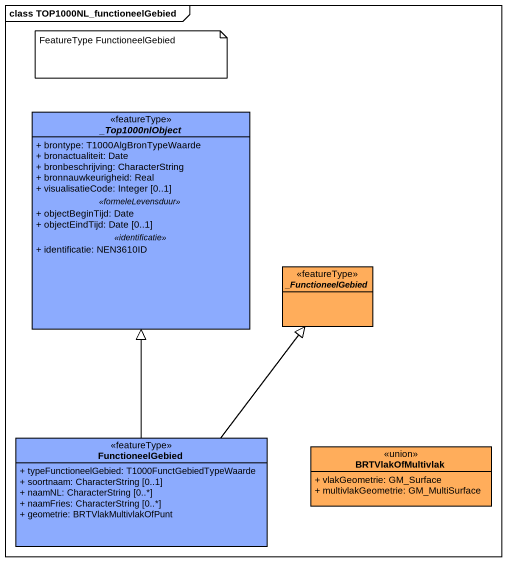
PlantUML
@startuml
mainframe class TOP1000NL_functioneelGebied
hide circle
hide empty members
skinparam classAttributeIconSize 0
abstract class "_Top1000nlObject" as Top1000nlObject <<featureType>> #8CABFE {
  + brontype: T1000AlgBronTypeWaarde
  + bronactualiteit: Date
  + bronbeschrijving: CharacterString
  + bronnauwkeurigheid: Real
  + visualisatieCode: Integer [0..1]
  .. <<formeleLevensduur>> ..
  + objectBeginTijd: Date
  + objectEindTijd: Date [0..1]
  .. <<identificatie>> ..
  + identificatie: NEN3610ID
}
abstract class "_FunctioneelGebied" as FunctioneelGebied <<featureType>> #FFAD5B
class "FunctioneelGebied" as FunctioneelGebied_2 <<featureType>> #8CABFE {
  + typeFunctioneelGebied: T1000FunctGebiedTypeWaarde
  + soortnaam: CharacterString [0..1]
  + naamNL: CharacterString [0..*]
  + naamFries: CharacterString [0..*]
  + geometrie: BRTVlakMultivlakOfPunt
}
class BRTVlakOfMultivlak <<union>> #FFAD5B {
  + vlakGeometrie: GM_Surface
  + multivlakGeometrie: GM_MultiSurface
}
FunctioneelGebied_2 -up-|> Top1000nlObject
FunctioneelGebied_2 -up-|> FunctioneelGebied
note as N1
  FeatureType FunctioneelGebied
end note
@enduml
